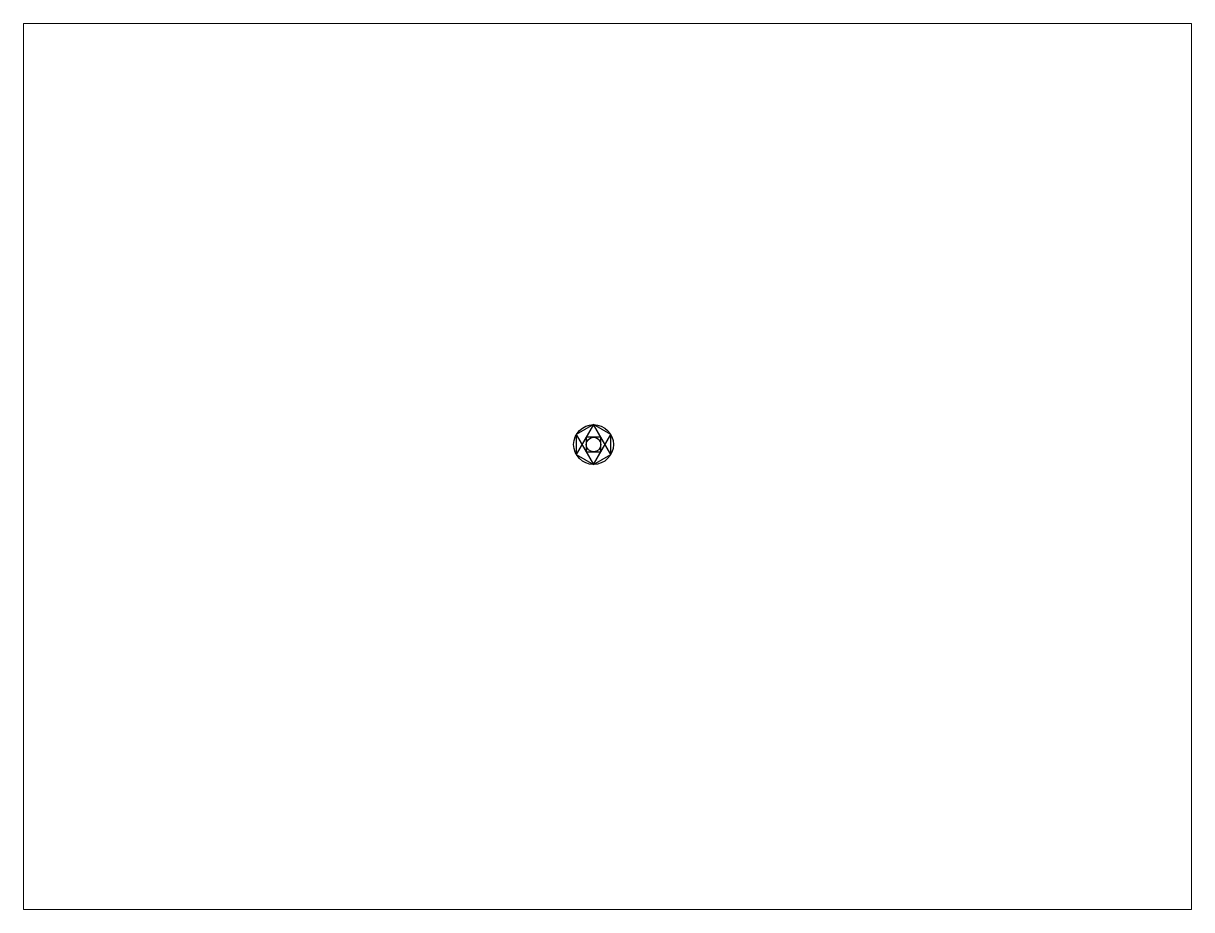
# Paper-space layout '配置1' of a CAD drawing. Header units: centimetres. Extents: x 26 to 231, y 20 to 176.
# The model-space entities are those that its viewports show. They can reach past a viewport. Long polylines and large blocks are cut down to what shows.
import ezdxf

# ---------------------------------------------------------------- set-up
doc = ezdxf.new("R2010")
doc.units = ezdxf.units.CM

msp = doc.modelspace()

# ---------------------------------------------------------------- linework, layer by layer
for p, q in [((2695.3, 1608.3), (2665, 1555.8)), ((2725.6, 1555.8), (2695.3, 1608.3)), ((2665, 1590.8), (2695.3, 1538.3)), ((2695.3, 1538.3), (2725.6, 1590.8))]:
    msp.add_line(p, q)
for points in [[(2695.3, 1608.3), (2665, 1590.8), (2665, 1555.8), (2695.3, 1538.3), (2725.6, 1555.8), (2725.6, 1590.8)], [(2682.5, 1560.5), (2708.1, 1560.5), (2708.1, 1586.1), (2682.5, 1586.1)]]:
    msp.add_lwpolyline(points, close=True)
for radius in [35, 12.8]:
    msp.add_circle((2695.3, 1573.3), radius)

psp = doc.layouts.new('配置1')

# ---------------------------------------------------------------- viewports
at = {"layer": '0'}
psp.add_viewport(center=(128.5, 97.5), size=(205.6, 156), view_center_point=(2719.85, 1534.64), view_height=1560, dxfattribs=at)

doc.saveas('drawing.dxf')
